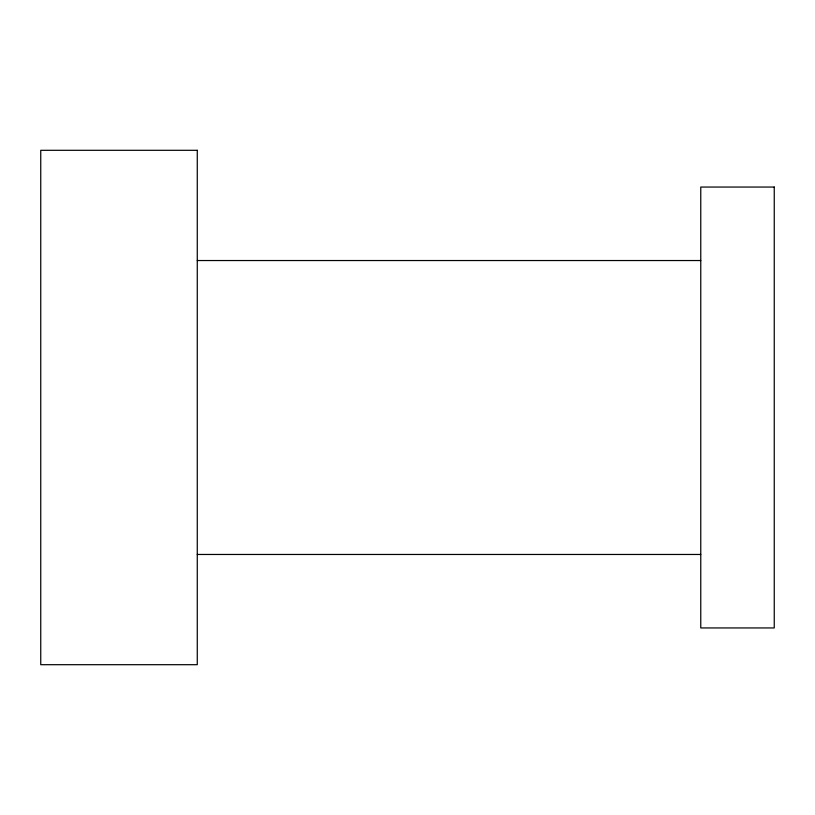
<?xml version="1.0" encoding="UTF-8"?>
<svg xmlns="http://www.w3.org/2000/svg" width="815" height="815" viewBox="0 0 815 815"><rect width="100%" height="100%" fill="white"/><g stroke="black" fill="none" stroke-linecap="round" stroke-linejoin="round"><path stroke-width="1.22" d="M197.271 260.535L700.768 260.535M197.271 554.465L700.768 554.465M197.271 150.306L40.75 150.306L40.75 664.694L197.271 664.694L197.271 150.306M774.25 187.053L700.768 187.053L700.768 627.947L774.25 627.947L774.25 187.053"/></g></svg>
